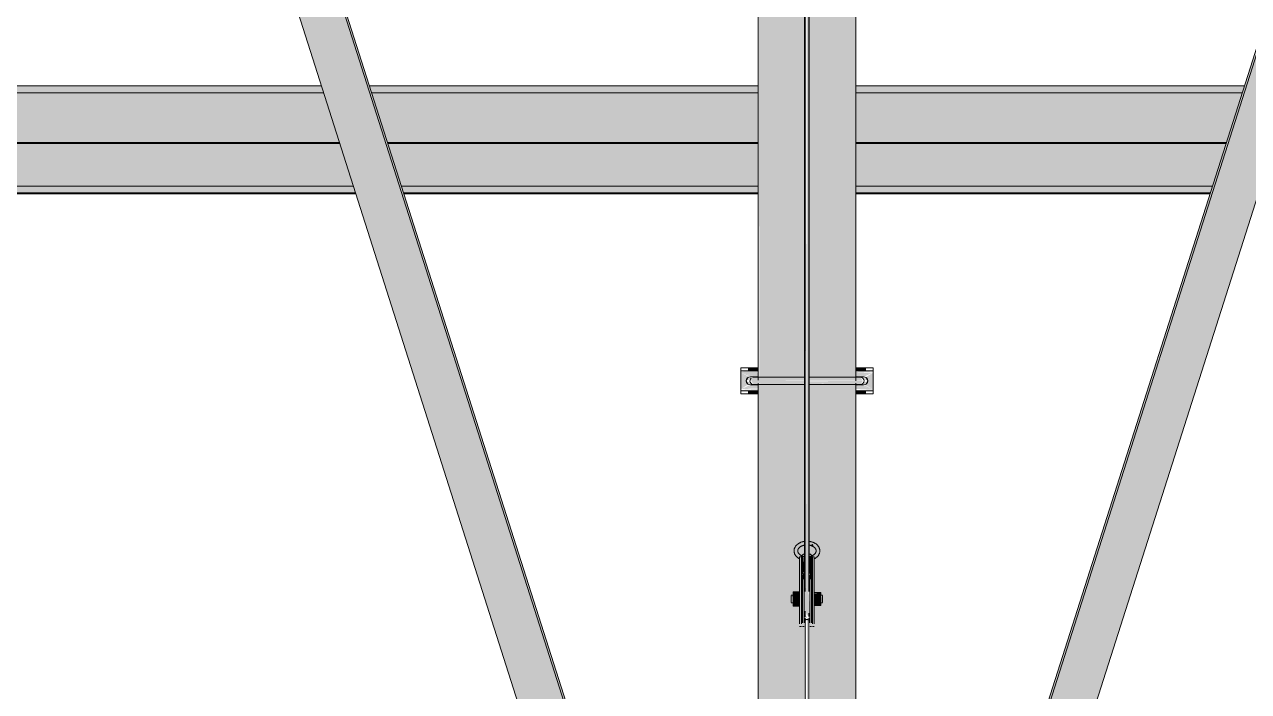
# Model space of a CAD drawing. Header units: inches. Extents: x -55396 to -733, y -290 to 853.
# Drawn here: x -12902.4 to -12819.2, y 203.9 to 249.2 of the extents above; entities that cross this region are included whole.
import ezdxf

# ---------------------------------------------------------------- set-up
doc = ezdxf.new("R2010")
doc.units = ezdxf.units.IN
doc.header["$MEASUREMENT"] = 0
doc.layers.add('Q-SPCQ', color=91, linetype='Continuous', lineweight=9)
doc.layers.add('S-BEAM', color=12, linetype='Continuous', lineweight=9)

# ---------------------------------------------------------------- blocks, each defined once
blk = doc.blocks.new('Basketball_Backstop-Performance_Sports_Systems-3103-Ceiling_Hung - 27_-0_ to 27_-11 7_8_-706978-Section 6')
at = {"layer": 'Q-SPCQ'}
h = blk.add_hatch(color=256, dxfattribs=at)
h.paths.add_polyline_path([(-24959.822, 157.563), (-24959.822, 160.188), (-24962.542, 160.188), (-24961.705, 157.563)], flags=0)
h.paths.add_polyline_path([(-24960.72, 164.313), (-24998.053, 281.375), (-24999.622, 281.375), (-25001.045, 280.918), (-24963.858, 164.313)], flags=0)
for points in [[(-24960.72, 164.313), (-24960.587, 164.314), (-24997.919, 281.375), (-24998.053, 281.375), (-24960.721, 164.314)], [(-24952.627, 164.313), (-24952.492, 164.314), (-24915.16, 281.375), (-24915.294, 281.375), (-24952.626, 164.314)], [(-24959.934, 225.687), (-24959.919, 225.687), (-24959.934, 225.875), (-24960.607, 225.875), (-24960.607, 225.687)], [(-24952.607, 225.687), (-24952.607, 225.875), (-24953.294, 225.875), (-24953.294, 225.687)], [(-24959.934, 224.125), (-24959.919, 224.125), (-24959.934, 224.312), (-24960.607, 224.312), (-24960.607, 224.125)], [(-24952.607, 224.125), (-24952.607, 224.312), (-24953.294, 224.312), (-24953.294, 224.125)], [(-24956.987, 211.919), (-24956.987, 213.056), (-24957.112, 213.056), (-24957.112, 211.919)], [(-24956.799, 213.056), (-24956.768, 213.14), (-24956.799, 213.14)], [(-24956.112, 211.919), (-24956.112, 213.056), (-24956.237, 213.056), (-24956.237, 211.919)], [(-24956.987, 208.574), (-24956.987, 211.694), (-24957.112, 211.694), (-24957.112, 208.574)], [(-24956.799, 211.509), (-24956.799, 211.807), (-24956.924, 211.807), (-24956.924, 211.509)], [(-24956.799, 208.559), (-24956.799, 211.509), (-24956.924, 211.509), (-24956.924, 208.559)], [(-24956.299, 211.509), (-24956.299, 211.807), (-24956.424, 211.807), (-24956.424, 211.509)], [(-24956.299, 208.559), (-24956.299, 211.509), (-24956.424, 211.509), (-24956.424, 208.559)], [(-24956.237, 208.574), (-24956.112, 208.574), (-24956.112, 211.694), (-24956.237, 211.694), (-24956.237, 208.857)], [(-24957.549, 210.36), (-24957.549, 210.425), (-24957.674, 210.36)], [(-24957.112, 210.314), (-24957.112, 210.671), (-24957.549, 210.671), (-24957.549, 210.314)], [(-24956.768, 210.936), (-24956.737, 210.944), (-24956.768, 210.944)], [(-24955.674, 210.183), (-24955.674, 210.621), (-24956.112, 210.554), (-24956.112, 210.183)], [(-24957.185, 209.826), (-24957.112, 209.826), (-24957.112, 210.314), (-24957.549, 210.314), (-24957.549, 209.826)], [(-24957.112, 209.695), (-24957.112, 209.826), (-24957.549, 209.826), (-24957.549, 209.695)], [(-24956.112, 209.746), (-24955.674, 209.746), (-24955.674, 210.183), (-24956.112, 210.183), (-24956.112, 210.095)], [(-24956.612, 145.856), (-24956.503, 145.965), (-24956.487, 146.074), (-24956.549, 208.891), (-24956.612, 208.884), (-24956.612, 149.666)]]:
    blk.add_hatch(color=256, dxfattribs=at).paths.add_polyline_path(points, flags=0)
h = blk.add_hatch(color=256, dxfattribs=at)
h.paths.add_polyline_path([(-24956.487, 157.563), (-24953.391, 157.563), (-24953.407, 160.188), (-24956.487, 160.188), (-24956.487, 159.431)], flags=0)
h.paths.add_polyline_path([(-24957.248, 157.563), (-24956.737, 157.563), (-24956.737, 160.188), (-24959.822, 160.188), (-24959.806, 157.563), (-24957.464, 157.563)], flags=0)
h.paths.add_polyline_path([(-24956.799, 208.884), (-24956.737, 209.069), (-24956.799, 209.069)], flags=0)
h.paths.add_polyline_path([(-24959.806, 164.313), (-24956.737, 164.314), (-24956.799, 208.559), (-24956.924, 208.559), (-24956.987, 208.574), (-24957.112, 208.574), (-24957.112, 209.695), (-24957.549, 209.695), (-24957.549, 209.942), (-24957.674, 210.006), (-24957.674, 210.425), (-24957.549, 210.425), (-24957.464, 210.671), (-24957.112, 210.698), (-24957.112, 211.694), (-24956.987, 211.694), (-24956.987, 211.919), (-24957.112, 211.919), (-24957.112, 213.056), (-24956.799, 213.14), (-24956.768, 224.759), (-24958.263, 224.755), (-24959.919, 224.751), (-24959.886, 164.313)], flags=0)
h.paths.add_polyline_path([(-24955.516, 164.313), (-24953.294, 164.314), (-24953.333, 224.797), (-24954.362, 224.75), (-24956.455, 224.75), (-24956.424, 213.056), (-24956.112, 213.056), (-24956.112, 211.919), (-24956.237, 211.919), (-24956.237, 211.694), (-24956.112, 211.641), (-24956.112, 210.621), (-24955.674, 210.621), (-24955.614, 210.425), (-24955.549, 210.36), (-24955.614, 209.942), (-24955.674, 209.942), (-24955.749, 209.746), (-24956.112, 209.746), (-24956.127, 208.574), (-24956.237, 208.574), (-24956.299, 208.559), (-24956.424, 208.559), (-24956.356, 164.313), (-24955.614, 164.313)], flags=0)
h.paths.add_polyline_path([(-24956.987, 210.425), (-24956.924, 210.425), (-24956.987, 210.554)], flags=0)
h.paths.add_polyline_path([(-24956.299, 210.425), (-24956.237, 210.426), (-24956.299, 210.474)], flags=0)
h.paths.add_polyline_path([(-24956.799, 210.933), (-24956.768, 210.944), (-24956.799, 210.944)], flags=0)
h.paths.add_polyline_path([(-24956.17, 213.766), (-24956.391, 213.831), (-24956.202, 213.933)], flags=0)
h.paths.add_polyline_path([(-24956.799, 277.451), (-24956.768, 277.636), (-24956.799, 277.636)], flags=0)
h.paths.add_polyline_path([(-24958.98, 225.187), (-24958.496, 225.239), (-24956.768, 225.25), (-24956.799, 277.126), (-24956.924, 277.141), (-24956.987, 277.141), (-24957.112, 277.141), (-24957.112, 278.262), (-24957.549, 278.262), (-24957.549, 278.509), (-24957.674, 278.573), (-24957.674, 278.991), (-24957.549, 279.055), (-24957.464, 279.238), (-24957.112, 279.238), (-24957.112, 280.45), (-24957.549, 280.45), (-24957.549, 280.696), (-24957.674, 280.761), (-24957.674, 281.179), (-24957.549, 281.179), (-24957.549, 281.375), (-24959.919, 281.375), (-24959.844, 225.245), (-24959.059, 225.195)], flags=0)
h.paths.add_polyline_path([(-24955.124, 225.189), (-24954.95, 225.245), (-24953.294, 225.249), (-24953.294, 281.375), (-24955.674, 281.375), (-24955.614, 281.179), (-24955.549, 281.114), (-24955.614, 280.696), (-24955.674, 280.685), (-24955.754, 280.432), (-24956.112, 280.432), (-24956.112, 279.187), (-24955.674, 279.187), (-24955.614, 278.991), (-24955.549, 278.927), (-24955.614, 278.509), (-24955.674, 278.509), (-24955.749, 278.312), (-24956.112, 278.312), (-24956.112, 277.141), (-24956.237, 277.141), (-24956.299, 277.126), (-24956.424, 277.126), (-24956.455, 225.242), (-24955.222, 225.192)], flags=0)
h.paths.add_polyline_path([(-24957.518, 225.2), (-24957.912, 225.231), (-24957.735, 225.202)], flags=0)
h.paths.add_polyline_path([(-24956.799, 279.5), (-24956.763, 279.579), (-24956.799, 279.511)], flags=0)
h = blk.add_hatch(color=256, dxfattribs=at)
h.paths.add_polyline_path([(-24951.508, 157.563), (-24950.671, 160.188), (-24953.391, 160.188), (-24953.391, 157.563)], flags=0)
h.paths.add_polyline_path([(-24949.355, 164.313), (-24912.168, 280.918), (-24913.591, 281.375), (-24915.16, 281.375), (-24952.493, 164.313)], flags=0)
h = blk.add_hatch(color=256, dxfattribs=at)
h.paths.add_polyline_path([(-24956.612, 210.929), (-24956.487, 210.944), (-24956.55, 279.596), (-24956.612, 279.649), (-24956.612, 213.14)], flags=0)
h.paths.add_polyline_path([(-24956.487, 279.643), (-24956.549, 280.288), (-24956.612, 280.254), (-24956.524, 279.735), (-24956.487, 279.643)], flags=0)
h = blk.add_hatch(color=256, dxfattribs=at)
h.paths.add_polyline_path([(-24956.612, 210.929), (-24956.7, 279.574), (-24956.737, 279.489), (-24956.672, 210.944), (-24956.612, 210.929)], flags=0)
h.paths.add_polyline_path([(-24956.737, 279.643), (-24956.612, 279.951), (-24956.694, 280.013), (-24956.737, 279.749)], flags=0)
h = blk.add_hatch(color=256, dxfattribs=at)
h.paths.add_polyline_path([(-24960.013, 225.562), (-24959.919, 225.647), (-24959.934, 225.687), (-24961.107, 225.625), (-24961.107, 225.562), (-24960.523, 225.562)], flags=0)
h.paths.add_polyline_path([(-24953.2, 225.562), (-24952.107, 225.625), (-24952.107, 225.687), (-24953.294, 225.625), (-24953.273, 225.562)], flags=0)
h = blk.add_hatch(color=256, dxfattribs=at)
h.paths.add_polyline_path([(-24961.107, 224.437), (-24959.919, 224.482), (-24959.94, 224.728)], flags=0)
h.paths.add_polyline_path([(-24961.107, 224.437), (-24960.013, 224.719), (-24960.45, 224.719)], flags=0)
h.paths.add_polyline_path([(-24961.107, 224.437), (-24960.591, 224.756), (-24960.722, 224.927), (-24960.694, 225.141), (-24960.523, 225.272), (-24961.107, 225.562)], flags=0)
h.paths.add_polyline_path([(-24952.107, 225.562), (-24953.294, 225.562), (-24953.273, 225.272)], flags=0)
h.paths.add_polyline_path([(-24952.107, 224.437), (-24952.107, 225.562), (-24952.622, 225.244), (-24952.491, 225.073), (-24952.519, 224.859), (-24952.69, 224.728)], flags=0)
h.paths.add_polyline_path([(-24952.107, 224.437), (-24952.763, 224.719), (-24953.2, 224.719)], flags=0)
h.paths.add_polyline_path([(-24953.294, 224.437), (-24952.107, 224.437), (-24953.294, 224.728)], flags=0)
h.paths.add_polyline_path([(-24961.107, 225.562), (-24960.45, 225.281), (-24960.013, 225.281)], flags=0)
h.paths.add_polyline_path([(-24959.919, 225.263), (-24959.934, 225.562), (-24961.107, 225.562), (-24959.934, 225.269)], flags=0)
h.paths.add_polyline_path([(-24953.2, 225.281), (-24952.763, 225.281), (-24952.107, 225.562)], flags=0)
h = blk.add_hatch(color=256, dxfattribs=at)
h.paths.add_polyline_path([(-24952.79, 224.608), (-24952.801, 224.616), (-24953.077, 224.679)], flags=0)
h.paths.add_polyline_path([(-24952.663, 224.676), (-24952.564, 224.962), (-24952.765, 224.875), (-24952.69, 224.688)], flags=0)
h.paths.add_polyline_path([(-24960.55, 224.676), (-24960.465, 224.728), (-24960.523, 224.907), (-24960.694, 224.926), (-24960.567, 224.706)], flags=0)
h.paths.add_polyline_path([(-24959.996, 224.714), (-24959.94, 224.805), (-24959.998, 224.728)], flags=0)
h.paths.add_polyline_path([(-24960.731, 225.002), (-24960.448, 225.125), (-24960.55, 225.324), (-24960.73, 225.012)], flags=0)
h.paths.add_polyline_path([(-24952.482, 225.002), (-24952.591, 225.199), (-24952.69, 225.312), (-24952.748, 225.272), (-24952.69, 225.093), (-24952.491, 225.006)], flags=0)
h.paths.add_polyline_path([(-24960.144, 225.315), (-24960.136, 225.321), (-24960.412, 225.384)], flags=0)
h = blk.add_hatch(color=256, dxfattribs=at)
h.paths.add_polyline_path([(-24952.965, 225), (-24952.818, 225), (-24952.96, 225.231), (-24953.928, 225.234), (-24956.455, 225.242), (-24956.455, 225), (-24953.198, 225)], flags=0)
h.paths.add_polyline_path([(-24960.395, 225), (-24956.768, 225.035), (-24956.768, 225.249), (-24960.357, 225.217)], flags=0)
h = blk.add_hatch(color=256, dxfattribs=at)
h.paths.add_polyline_path([(-24954.417, 224.75), (-24952.967, 224.77), (-24952.818, 225), (-24956.455, 224.965), (-24956.455, 224.751), (-24955.458, 224.76)], flags=0)
h.paths.add_polyline_path([(-24958.796, 224.75), (-24956.768, 224.798), (-24956.768, 225), (-24960.395, 225), (-24960.247, 224.77), (-24959.934, 224.804), (-24958.843, 224.75)], flags=0)
h.paths.add_polyline_path([(-24955.458, 224.76), (-24955.614, 224.797), (-24954.971, 224.793)], flags=0)
h = blk.add_hatch(color=256, dxfattribs=at)
h.paths.add_polyline_path([(-24959.919, 224.312), (-24959.934, 224.437), (-24961.107, 224.375), (-24961.107, 224.312), (-24959.934, 224.312)], flags=0)
h.paths.add_polyline_path([(-24952.607, 224.312), (-24952.107, 224.375), (-24952.107, 224.437), (-24953.294, 224.372), (-24953.294, 224.312)], flags=0)
h = blk.add_hatch(color=256, dxfattribs=at)
h.paths.add_polyline_path([(-24956.17, 213.766), (-24956.202, 213.933), (-24956.391, 213.831)], flags=0)
h.paths.add_polyline_path([(-24956.833, 213.831), (-24956.768, 213.85), (-24956.768, 213.965)], flags=0)
h = blk.add_hatch(color=256, dxfattribs=at)
h.paths.add_polyline_path([(-24956.455, 212.083), (-24956.237, 212.083), (-24956.237, 213.056), (-24956.457, 213.056), (-24956.455, 212.92)], flags=0)
h.paths.add_polyline_path([(-24956.776, 212.083), (-24956.768, 212.083), (-24956.853, 213.056), (-24956.987, 213.056), (-24956.946, 212.083), (-24956.805, 212.083)], flags=0)
h = blk.add_hatch(color=256, dxfattribs=at)
h.paths.add_polyline_path([(-24956.799, 211.641), (-24956.768, 211.641), (-24956.854, 212.083), (-24956.987, 212.061), (-24956.924, 211.807), (-24956.799, 211.807)], flags=0)
h.paths.add_polyline_path([(-24956.299, 211.641), (-24956.237, 211.694), (-24956.277, 212.083), (-24956.455, 212.083), (-24956.396, 211.807), (-24956.299, 211.807), (-24956.299, 211.694)], flags=0)
h = blk.add_hatch(color=256, dxfattribs=at)
h.paths.add_polyline_path([(-24956.424, 208.884), (-24956.522, 209.061), (-24956.522, 208.889), (-24956.469, 208.886)], flags=0)
h.paths.add_polyline_path([(-24956.799, 208.884), (-24956.612, 208.894), (-24956.676, 209.069)], flags=0)
h.paths.add_polyline_path([(-24956.522, 209.061), (-24956.447, 209.161), (-24956.424, 209.246), (-24956.504, 210.941), (-24956.799, 210.933), (-24956.799, 209.433), (-24956.701, 209.322), (-24956.612, 209.066), (-24956.548, 209.062)], flags=0)
h = blk.add_hatch(color=256, dxfattribs=at)
h.paths.add_polyline_path([(-24955.549, 209.942), (-24955.614, 210.36), (-24955.674, 210.305), (-24955.614, 209.942)], flags=0)
h.paths.add_polyline_path([(-24956.299, 209.942), (-24956.237, 210.006), (-24956.299, 209.958)], flags=0)
h.paths.add_polyline_path([(-24957.549, 209.942), (-24957.549, 210.36), (-24957.674, 210.308), (-24957.674, 209.942)], flags=0)
h = blk.add_hatch(color=256, dxfattribs=at)
h.paths.add_polyline_path([(-24956.612, 145.856), (-24956.676, 208.891), (-24956.737, 208.884), (-24956.67, 145.882), (-24956.64, 145.862)], flags=0)
h.paths.add_polyline_path([(-24956.737, 208.977), (-24956.676, 209.069), (-24956.737, 209.069)], flags=0)
for p, q in [((-24998.053, 281.375), (-24960.721, 164.314)), ((-24960.587, 164.314), (-24997.919, 281.375)), ((-24959.919, 281.375), (-24959.919, 225.045)), ((-24953.294, 224.989), (-24953.294, 281.375)), ((-24915.294, 281.375), (-24952.626, 164.314)), ((-24915.16, 281.375), (-24952.492, 164.314)), ((-25001.045, 280.918), (-24963.858, 164.314)), ((-24912.168, 280.918), (-24949.355, 164.314)), ((-24956.737, 279.542), (-24956.737, 210.698)), ((-24956.487, 210.698), (-24956.487, 279.542)), ((-24956.768, 277.965), (-24956.768, 211.459)), ((-24956.455, 210.936), (-24956.455, 277.835)), ((-24961.107, 225.875), (-24961.107, 225.687)), ((-24961.107, 225.875), (-24961.107, 225.719)), ((-24961.107, 225.875), (-24960.607, 225.875)), ((-24961.107, 225.562), (-24961.107, 225.687)), ((-24960.607, 225.687), (-24961.107, 225.687)), ((-24961.107, 224.437), (-24961.107, 225.562)), ((-24960.607, 225.875), (-24959.934, 225.875)), ((-24959.934, 225.687), (-24960.607, 225.687)), ((-24953.294, 225.875), (-24952.607, 225.875)), ((-24952.607, 225.687), (-24953.294, 225.687)), ((-24952.607, 225.875), (-24952.107, 225.875)), ((-24952.107, 225.687), (-24952.607, 225.687)), ((-24952.107, 225.687), (-24952.107, 225.875)), ((-24952.107, 225.719), (-24952.107, 225.875)), ((-24952.107, 225.687), (-24952.107, 225.562)), ((-24952.107, 225.562), (-24952.107, 224.437)), ((-24960.595, 225.246), (-24960.734, 225.004)), ((-24960.734, 224.996), (-24960.595, 224.754)), ((-24960.45, 225.281), (-24960.013, 225.281)), ((-24960.013, 224.719), (-24960.45, 224.719)), ((-24959.919, 224.839), (-24959.919, 164.314)), ((-24953.294, 164.314), (-24953.294, 224.839)), ((-24953.2, 225.281), (-24952.763, 225.281)), ((-24952.763, 224.719), (-24953.2, 224.719)), ((-24952.479, 225.004), (-24952.618, 225.246)), ((-24952.618, 224.754), (-24952.479, 224.996)), ((-24961.107, 224.312), (-24961.107, 224.437)), ((-24961.107, 224.312), (-24961.107, 224.125)), ((-24961.107, 224.312), (-24960.607, 224.312)), ((-24961.107, 224.281), (-24961.107, 224.125)), ((-24960.607, 224.125), (-24961.107, 224.125)), ((-24960.607, 224.312), (-24959.934, 224.312)), ((-24959.934, 224.125), (-24960.607, 224.125)), ((-24953.294, 224.312), (-24952.607, 224.312)), ((-24952.607, 224.125), (-24953.294, 224.125)), ((-24952.607, 224.312), (-24952.107, 224.312)), ((-24952.107, 224.125), (-24952.607, 224.125)), ((-24952.107, 224.437), (-24952.107, 224.312)), ((-24952.107, 224.125), (-24952.107, 224.312)), ((-24952.107, 224.125), (-24952.107, 224.281)), ((-24957.112, 211.919), (-24957.112, 213.056)), ((-24957.112, 213.056), (-24956.987, 213.056)), ((-24956.987, 213.056), (-24956.987, 211.919)), ((-24956.987, 213.056), (-24956.746, 213.056)), ((-24956.503, 213.056), (-24956.237, 213.056)), ((-24956.237, 211.919), (-24956.237, 213.056)), ((-24956.237, 213.056), (-24956.112, 213.056)), ((-24956.112, 213.056), (-24956.112, 211.919)), ((-24956.746, 212.083), (-24956.987, 212.083)), ((-24956.799, 212.058), (-24956.924, 212.058)), ((-24956.237, 212.083), (-24956.477, 212.083)), ((-24956.299, 212.058), (-24956.424, 212.058)), ((-24957.112, 208.491), (-24957.112, 211.919)), ((-24956.987, 211.694), (-24956.987, 211.919)), ((-24956.987, 211.919), (-24956.987, 208.491)), ((-24956.924, 211.509), (-24956.924, 211.807)), ((-24956.924, 208.559), (-24956.924, 211.509)), ((-24956.799, 211.807), (-24956.799, 211.509)), ((-24956.799, 211.509), (-24956.799, 208.559)), ((-24956.768, 211.368), (-24956.768, 210.936)), ((-24956.424, 211.509), (-24956.424, 211.807)), ((-24956.424, 208.559), (-24956.424, 211.509)), ((-24956.299, 211.807), (-24956.299, 211.509)), ((-24956.299, 211.509), (-24956.299, 208.559)), ((-24956.237, 211.694), (-24956.237, 211.919)), ((-24956.237, 208.491), (-24956.237, 211.919)), ((-24956.112, 211.919), (-24956.112, 208.491)), ((-24957.112, 210.433), (-24957.674, 210.433)), ((-24957.674, 210.36), (-24957.674, 210.425)), ((-24957.549, 210.314), (-24957.549, 210.671)), ((-24957.549, 210.671), (-24957.112, 210.671)), ((-24956.112, 210.621), (-24955.674, 210.621)), ((-24955.549, 210.433), (-24956.112, 210.433)), ((-24955.674, 210.621), (-24955.674, 210.183)), ((-24955.549, 210.425), (-24955.549, 210.36)), ((-24957.674, 209.942), (-24957.674, 210.36)), ((-24957.674, 209.933), (-24957.112, 209.933)), ((-24957.549, 209.826), (-24957.549, 210.314)), ((-24957.549, 210.314), (-24957.112, 210.314)), ((-24957.549, 209.695), (-24957.549, 209.826)), ((-24957.112, 209.826), (-24957.549, 209.826)), ((-24957.549, 209.695), (-24957.112, 209.695)), ((-24955.674, 210.183), (-24956.112, 210.183)), ((-24956.112, 209.933), (-24955.549, 209.933)), ((-24956.112, 209.746), (-24955.674, 209.746)), ((-24955.674, 210.183), (-24955.674, 209.746)), ((-24955.549, 210.36), (-24955.549, 209.942)), ((-24956.737, 209.362), (-24956.737, 208.977)), ((-24956.737, 208.887), (-24956.737, 145.456)), ((-24956.487, 208.997), (-24956.487, 209.226)), ((-24956.487, 145.456), (-24956.487, 208.887)), ((-24957.112, 208.308), (-24956.987, 208.308)), ((-24956.924, 208.308), (-24956.799, 208.308)), ((-24956.424, 208.308), (-24956.299, 208.308)), ((-24956.237, 208.308), (-24956.112, 208.308))]:
    blk.add_line(p, q, dxfattribs=at)
at = {"layer": 'Q-SPCQ', "flags": 128}
for points in [[(-24956.742, 225.25), (-24956.857, 225.25), (-24957.002, 225.25), (-24957.145, 225.25), (-24957.288, 225.25), (-24957.43, 225.25), (-24957.571, 225.25), (-24957.71, 225.25), (-24957.847, 225.25), (-24957.982, 225.25), (-24958.115, 225.25), (-24958.246, 225.25), (-24958.374, 225.25), (-24958.499, 225.25), (-24958.621, 225.25), (-24958.74, 225.25), (-24958.855, 225.25), (-24958.967, 225.25), (-24959.075, 225.25), (-24959.18, 225.25), (-24959.28, 225.25), (-24959.375, 225.25), (-24959.467, 225.25), (-24959.553, 225.25), (-24959.636, 225.25), (-24959.713, 225.25), (-24959.785, 225.25), (-24959.852, 225.25), (-24959.914, 225.25), (-24959.971, 225.25), (-24960.022, 225.25), (-24960.068, 225.25), (-24960.108, 225.25), (-24960.143, 225.25), (-24960.172, 225.25), (-24960.195, 225.25), (-24960.213, 225.25), (-24960.225, 225.25), (-24960.231, 225.25), (-24960.232, 225.25)], [(-24960.232, 224.75), (-24960.229, 224.75), (-24960.22, 224.75), (-24960.205, 224.75), (-24960.185, 224.75), (-24960.159, 224.75), (-24960.128, 224.75), (-24960.09, 224.75), (-24960.048, 224.75), (-24959.999, 224.75), (-24959.945, 224.75), (-24959.886, 224.75), (-24959.822, 224.75), (-24959.752, 224.75), (-24959.678, 224.75), (-24959.598, 224.75), (-24959.514, 224.75), (-24959.425, 224.75), (-24959.332, 224.75), (-24959.234, 224.75), (-24959.132, 224.75), (-24959.026, 224.75), (-24958.916, 224.75), (-24958.803, 224.75), (-24958.686, 224.75), (-24958.565, 224.75), (-24958.442, 224.75), (-24958.315, 224.75), (-24958.186, 224.75), (-24958.054, 224.75), (-24957.92, 224.75), (-24957.784, 224.75), (-24957.646, 224.75), (-24957.506, 224.75), (-24957.365, 224.75), (-24957.223, 224.75), (-24957.079, 224.75), (-24956.935, 224.75), (-24956.791, 224.75)], [(-24956.482, 224.75), (-24956.356, 224.75), (-24956.211, 224.75), (-24956.068, 224.75), (-24955.925, 224.75), (-24955.783, 224.75), (-24955.642, 224.75), (-24955.503, 224.75), (-24955.366, 224.75), (-24955.231, 224.75), (-24955.098, 224.75), (-24954.967, 224.75), (-24954.839, 224.75), (-24954.714, 224.75), (-24954.592, 224.75), (-24954.473, 224.75), (-24954.358, 224.75), (-24954.246, 224.75), (-24954.138, 224.75), (-24954.034, 224.75), (-24953.933, 224.75), (-24953.838, 224.75), (-24953.746, 224.75), (-24953.66, 224.75), (-24953.578, 224.75), (-24953.5, 224.75), (-24953.428, 224.75), (-24953.361, 224.75), (-24953.299, 224.75), (-24953.242, 224.75), (-24953.191, 224.75), (-24953.145, 224.75), (-24953.105, 224.75), (-24953.07, 224.75), (-24953.041, 224.75), (-24953.018, 224.75), (-24953, 224.75), (-24952.988, 224.75), (-24952.982, 224.75), (-24952.982, 224.75)], [(-24952.982, 225.25), (-24952.984, 225.25), (-24952.993, 225.25), (-24953.008, 225.25), (-24953.028, 225.25), (-24953.054, 225.25), (-24953.085, 225.25), (-24953.123, 225.25), (-24953.166, 225.25), (-24953.214, 225.25), (-24953.268, 225.25), (-24953.327, 225.25), (-24953.391, 225.25), (-24953.461, 225.25), (-24953.535, 225.25), (-24953.615, 225.25), (-24953.699, 225.25), (-24953.788, 225.25), (-24953.881, 225.25), (-24953.979, 225.25), (-24954.081, 225.25), (-24954.187, 225.25), (-24954.297, 225.25), (-24954.41, 225.25), (-24954.528, 225.25), (-24954.648, 225.25), (-24954.771, 225.25), (-24954.898, 225.25), (-24955.027, 225.25), (-24955.159, 225.25), (-24955.293, 225.25), (-24955.429, 225.25), (-24955.567, 225.25), (-24955.707, 225.25), (-24955.848, 225.25), (-24955.99, 225.25), (-24956.134, 225.25), (-24956.278, 225.25), (-24956.422, 225.25)], [(-24956.769, 214.098), (-24956.802, 214.093), (-24956.835, 214.087), (-24956.867, 214.081), (-24956.899, 214.073), (-24956.931, 214.064), (-24956.962, 214.055), (-24956.993, 214.044), (-24957.023, 214.033), (-24957.053, 214.02), (-24957.082, 214.007), (-24957.11, 213.993), (-24957.138, 213.978), (-24957.165, 213.963), (-24957.191, 213.946), (-24957.217, 213.929), (-24957.241, 213.911), (-24957.265, 213.892), (-24957.287, 213.872), (-24957.309, 213.851), (-24957.33, 213.83), (-24957.35, 213.808), (-24957.368, 213.785), (-24957.385, 213.762), (-24957.402, 213.737), (-24957.416, 213.713), (-24957.43, 213.687), (-24957.442, 213.661), (-24957.453, 213.635), (-24957.462, 213.608), (-24957.47, 213.581), (-24957.477, 213.553), (-24957.482, 213.525), (-24957.485, 213.497), (-24957.486, 213.469), (-24957.487, 213.453)], [(-24957.237, 213.453), (-24957.236, 213.468), (-24957.235, 213.482), (-24957.233, 213.496), (-24957.23, 213.51), (-24957.227, 213.524), (-24957.222, 213.539), (-24957.217, 213.553), (-24957.21, 213.567), (-24957.203, 213.582), (-24957.195, 213.596), (-24957.186, 213.61), (-24957.176, 213.624), (-24957.165, 213.638), (-24957.154, 213.652), (-24957.141, 213.666), (-24957.127, 213.68), (-24957.113, 213.693), (-24957.097, 213.706), (-24957.081, 213.718), (-24957.063, 213.731), (-24957.045, 213.743), (-24957.026, 213.754), (-24957.007, 213.765), (-24956.986, 213.776), (-24956.965, 213.786), (-24956.943, 213.795), (-24956.921, 213.804), (-24956.898, 213.813), (-24956.874, 213.82), (-24956.85, 213.827), (-24956.826, 213.834), (-24956.801, 213.839), (-24956.776, 213.844)], [(-24955.737, 213.453), (-24955.737, 213.482), (-24955.74, 213.51), (-24955.744, 213.538), (-24955.749, 213.566), (-24955.756, 213.593), (-24955.765, 213.62), (-24955.775, 213.647), (-24955.787, 213.673), (-24955.799, 213.699), (-24955.814, 213.724), (-24955.829, 213.749), (-24955.846, 213.772), (-24955.864, 213.796), (-24955.883, 213.818), (-24955.903, 213.84), (-24955.924, 213.861), (-24955.946, 213.881), (-24955.969, 213.9), (-24955.993, 213.919), (-24956.018, 213.937), (-24956.044, 213.954), (-24956.071, 213.97), (-24956.098, 213.985), (-24956.126, 214), (-24956.155, 214.014), (-24956.184, 214.026), (-24956.214, 214.038), (-24956.244, 214.049), (-24956.275, 214.059), (-24956.307, 214.068), (-24956.339, 214.076), (-24956.371, 214.084), (-24956.403, 214.09), (-24956.436, 214.096), (-24956.469, 214.1)], [(-24956.462, 213.847), (-24956.436, 213.842), (-24956.411, 213.837), (-24956.386, 213.831), (-24956.362, 213.824), (-24956.338, 213.817), (-24956.315, 213.809), (-24956.292, 213.8), (-24956.27, 213.791), (-24956.248, 213.781), (-24956.227, 213.771), (-24956.207, 213.76), (-24956.188, 213.749), (-24956.17, 213.737), (-24956.152, 213.725), (-24956.135, 213.713), (-24956.119, 213.7), (-24956.104, 213.687), (-24956.09, 213.673), (-24956.077, 213.66), (-24956.064, 213.646), (-24956.053, 213.632), (-24956.042, 213.618), (-24956.033, 213.603), (-24956.024, 213.589), (-24956.017, 213.575), (-24956.01, 213.561), (-24956.004, 213.546), (-24955.999, 213.532), (-24955.995, 213.518), (-24955.992, 213.504), (-24955.989, 213.489), (-24955.988, 213.475), (-24955.987, 213.461), (-24955.987, 213.453)], [(-24957.487, 213.453), (-24957.486, 213.425), (-24957.483, 213.397), (-24957.479, 213.369), (-24957.474, 213.341), (-24957.467, 213.314), (-24957.458, 213.286), (-24957.448, 213.26), (-24957.437, 213.234), (-24957.424, 213.208), (-24957.41, 213.183), (-24957.394, 213.158), (-24957.378, 213.134), (-24957.36, 213.111), (-24957.341, 213.089), (-24957.32, 213.067), (-24957.299, 213.046), (-24957.277, 213.026), (-24957.254, 213.006), (-24957.23, 212.988), (-24957.205, 212.97), (-24957.179, 212.953), (-24957.153, 212.937), (-24957.125, 212.921)], [(-24956.762, 213.06), (-24956.787, 213.065), (-24956.812, 213.07), (-24956.837, 213.076), (-24956.861, 213.083), (-24956.885, 213.09), (-24956.909, 213.098), (-24956.931, 213.107), (-24956.954, 213.116), (-24956.975, 213.126), (-24956.996, 213.136), (-24957.016, 213.147), (-24957.035, 213.158), (-24957.054, 213.17), (-24957.071, 213.182), (-24957.088, 213.194), (-24957.104, 213.207), (-24957.119, 213.22), (-24957.134, 213.234), (-24957.147, 213.247), (-24957.159, 213.261), (-24957.17, 213.275), (-24957.181, 213.289), (-24957.19, 213.303), (-24957.199, 213.318), (-24957.207, 213.332), (-24957.213, 213.346), (-24957.219, 213.361), (-24957.224, 213.375), (-24957.228, 213.389), (-24957.232, 213.403), (-24957.234, 213.417), (-24957.236, 213.432), (-24957.237, 213.446), (-24957.237, 213.453)], [(-24955.987, 213.453), (-24955.987, 213.439), (-24955.988, 213.425), (-24955.99, 213.411), (-24955.993, 213.397), (-24955.997, 213.383), (-24956.001, 213.368), (-24956.007, 213.354), (-24956.013, 213.34), (-24956.02, 213.325), (-24956.028, 213.311), (-24956.037, 213.297), (-24956.047, 213.283), (-24956.058, 213.269), (-24956.07, 213.255), (-24956.082, 213.241), (-24956.096, 213.227), (-24956.111, 213.214), (-24956.126, 213.201), (-24956.143, 213.188), (-24956.16, 213.176), (-24956.178, 213.164), (-24956.197, 213.153), (-24956.217, 213.142), (-24956.237, 213.131), (-24956.258, 213.121), (-24956.28, 213.112), (-24956.302, 213.103), (-24956.325, 213.094), (-24956.349, 213.087), (-24956.373, 213.08), (-24956.398, 213.073), (-24956.423, 213.068), (-24956.448, 213.063)], [(-24956.113, 212.914), (-24956.085, 212.928), (-24956.058, 212.944), (-24956.032, 212.961), (-24956.007, 212.978), (-24955.982, 212.996), (-24955.959, 213.015), (-24955.936, 213.035), (-24955.914, 213.056), (-24955.893, 213.077), (-24955.874, 213.099), (-24955.855, 213.122), (-24955.838, 213.145), (-24955.822, 213.169), (-24955.807, 213.194), (-24955.793, 213.22), (-24955.781, 213.246), (-24955.77, 213.272), (-24955.761, 213.299), (-24955.753, 213.326), (-24955.747, 213.354), (-24955.742, 213.382), (-24955.739, 213.41), (-24955.737, 213.438), (-24955.737, 213.453)], [(-24956.799, 211.683), (-24956.794, 211.676), (-24956.789, 211.668), (-24956.784, 211.661), (-24956.778, 211.655), (-24956.773, 211.648), (-24956.766, 211.642), (-24956.76, 211.636), (-24956.753, 211.63), (-24956.747, 211.624), (-24956.739, 211.619)], [(-24956.484, 211.619), (-24956.477, 211.624), (-24956.47, 211.63), (-24956.463, 211.636), (-24956.457, 211.642), (-24956.451, 211.648), (-24956.445, 211.655), (-24956.439, 211.662), (-24956.434, 211.669), (-24956.429, 211.676), (-24956.424, 211.683)], [(-24956.424, 208.683), (-24956.429, 208.69), (-24956.434, 208.698), (-24956.439, 208.705), (-24956.445, 208.711), (-24956.451, 208.718), (-24956.457, 208.724), (-24956.463, 208.73), (-24956.47, 208.736), (-24956.477, 208.742), (-24956.484, 208.747), (-24956.491, 208.752), (-24956.499, 208.757), (-24956.506, 208.761), (-24956.514, 208.765), (-24956.522, 208.769), (-24956.53, 208.772), (-24956.538, 208.775), (-24956.547, 208.778), (-24956.555, 208.781), (-24956.564, 208.783), (-24956.572, 208.784), (-24956.581, 208.786), (-24956.59, 208.787), (-24956.599, 208.788), (-24956.607, 208.788), (-24956.616, 208.788), (-24956.625, 208.788), (-24956.634, 208.787), (-24956.642, 208.786), (-24956.651, 208.784), (-24956.66, 208.783), (-24956.668, 208.78), (-24956.677, 208.778), (-24956.685, 208.775), (-24956.693, 208.772), (-24956.701, 208.769), (-24956.709, 208.765), (-24956.717, 208.761), (-24956.725, 208.757), (-24956.732, 208.752), (-24956.74, 208.747), (-24956.747, 208.742), (-24956.753, 208.736), (-24956.76, 208.73), (-24956.766, 208.724), (-24956.773, 208.718), (-24956.778, 208.711), (-24956.784, 208.705), (-24956.789, 208.698), (-24956.794, 208.69), (-24956.799, 208.683)]]:
    blk.add_lwpolyline(points, dxfattribs=at)
at = {"layer": 'Q-SPCQ'}
for centre, radius, start, end in [((-24960.45, 225), 0.281, 90, 270), ((-24960.232, 225), 0.25, 135, 270), ((-24960.232, 225), 0.25, 90, 105), ((-24960.232, 225), 0.25, 75, 90), ((-24960.232, 225), 0.25, 270, 285), ((-24960.013, 225), 0.281, 73.64014, 90), ((-24960.013, 225), 0.281, 270, 286.35986), ((-24953.2, 225), 0.281, 90, 105), ((-24953.2, 225), 0.281, 255, 270), ((-24952.982, 225), 0.25, 255, 270), ((-24952.982, 225), 0.25, 270, 90), ((-24952.763, 225), 0.281, 270, 90)]:
    blk.add_arc(centre, radius, start, end, dxfattribs=at)
for start_param, end_param in [(2.094395, 2.879793), (0.261799, 1.047198)]:
    blk.add_ellipse((-24956.612, 213.011), major_axis=(0.375, 0), ratio=0.707107, start_param=start_param, end_param=end_param, dxfattribs=at)
blk = doc.blocks.new('Girt_Z - 10_D-V414-Section 6')
at = {"layer": 'S-BEAM'}
h = blk.add_hatch(color=256, dxfattribs=at)
h.paths.add_polyline_path([(-25396.89, 244.563), (-25117.39, 244.563), (-25117.39, 245.045), (-25396.89, 245.045)], flags=0)
h.paths.add_polyline_path([(-24677.948, 244.563), (-24598.165, 244.563), (-24597.721, 245.045), (-24758.57, 245.045), (-24758.043, 244.563), (-24678.045, 244.563)], flags=0)
h.paths.add_polyline_path([(-26265.39, 244.563), (-25985.89, 244.563), (-25985.89, 245.045), (-26265.39, 245.045)], flags=0)
h.paths.add_polyline_path([(-25107.39, 244.563), (-24989.451, 244.563), (-24989.604, 245.045), (-25107.39, 245.045)], flags=0)
h.paths.add_polyline_path([(-24759.465, 244.563), (-24759.91, 245.045), (-24817.89, 245.045), (-24817.89, 244.563), (-24774.178, 244.563)], flags=0)
h.paths.add_polyline_path([(-25975.89, 244.563), (-25696.39, 244.563), (-25696.39, 245.045), (-25975.89, 245.045)], flags=0)
h.paths.add_polyline_path([(-24596.805, 244.563), (-24538.39, 244.563), (-24538.39, 245.045), (-24596.361, 245.045)], flags=0)
h.paths.add_polyline_path([(-24986.179, 244.563), (-24959.919, 244.563), (-24959.919, 245.045), (-24986.333, 245.045)], flags=0)
h.paths.add_polyline_path([(-25686.39, 244.563), (-25655.018, 244.563), (-25655.172, 245.045), (-25686.39, 245.045)], flags=0)
h.paths.add_polyline_path([(-24953.294, 244.563), (-24927.034, 244.563), (-24926.88, 245.045), (-24953.294, 245.045)], flags=0)
h.paths.add_polyline_path([(-24528.39, 244.563), (-24248.89, 244.563), (-24248.89, 245.045), (-24528.39, 245.045)], flags=0)
h.paths.add_polyline_path([(-25406.89, 244.563), (-25406.89, 245.045), (-25589.176, 245.045), (-25589.33, 244.563), (-25534.481, 244.563)], flags=0)
h.paths.add_polyline_path([(-25651.747, 244.563), (-25625.486, 244.563), (-25625.486, 245.045), (-25651.9, 245.045)], flags=0)
h.paths.add_polyline_path([(-24923.763, 244.563), (-24827.89, 244.563), (-24827.89, 245.045), (-24923.609, 245.045)], flags=0)
h.paths.add_polyline_path([(-25618.861, 244.563), (-25592.601, 244.563), (-25592.447, 245.045), (-25618.861, 245.045)], flags=0)
h.paths.add_polyline_path([(-23669.89, 244.563), (-23669.89, 245.045), (-23949.39, 245.045), (-23949.39, 244.563), (-23737.4, 244.563)], flags=0)
h.paths.add_polyline_path([(-23600.126, 244.563), (-23440.165, 244.563), (-23439.721, 245.045), (-23600.57, 245.045)], flags=0)
h.paths.add_polyline_path([(-23601.465, 244.563), (-23601.91, 245.045), (-23659.89, 245.045), (-23659.89, 244.563)], flags=0)
h.paths.add_polyline_path([(-23959.39, 244.563), (-23959.39, 245.045), (-24238.89, 245.045), (-24238.89, 244.563), (-24013.874, 244.563)], flags=0)
h.paths.add_polyline_path([(-22799.39, 244.563), (-22799.39, 245.045), (-23080.89, 245.045), (-23080.89, 244.563), (-22804.301, 244.563)], flags=0)
h.paths.add_polyline_path([(-23438.805, 244.563), (-23380.39, 244.563), (-23380.39, 245.045), (-23438.361, 245.045)], flags=0)
h.paths.add_polyline_path([(-23370.39, 244.563), (-23090.89, 244.563), (-23090.89, 245.045), (-23370.39, 245.045)], flags=0)
h = blk.add_hatch(color=256, dxfattribs=at)
h.paths.add_polyline_path([(-26265.39, 241.188), (-25985.89, 241.188), (-25985.89, 244.563), (-26265.39, 244.563), (-26265.39, 242.436)], flags=0)
h.paths.add_polyline_path([(-24678.045, 241.188), (-24601.275, 241.188), (-24598.165, 244.563), (-24758.126, 244.563), (-24754.938, 241.188), (-24678.332, 241.188)], flags=0)
h.paths.add_polyline_path([(-25975.89, 241.188), (-25696.39, 241.188), (-25696.39, 244.563), (-25975.89, 244.563)], flags=0)
h.paths.add_polyline_path([(-24756.355, 241.188), (-24759.465, 244.563), (-24817.89, 244.563), (-24817.89, 241.188), (-24774.178, 241.188)], flags=0)
h.paths.add_polyline_path([(-25686.39, 241.188), (-25653.942, 241.188), (-25655.018, 244.563), (-25686.39, 244.563)], flags=0)
h.paths.add_polyline_path([(-25650.67, 241.188), (-25625.486, 241.188), (-25625.486, 244.563), (-25651.747, 244.563)], flags=0)
h.paths.add_polyline_path([(-24599.916, 241.188), (-24538.39, 241.188), (-24538.39, 244.563), (-24596.805, 244.563)], flags=0)
h.paths.add_polyline_path([(-25618.861, 241.188), (-25593.678, 241.188), (-25592.601, 244.563), (-25618.861, 244.563)], flags=0)
h.paths.add_polyline_path([(-25577.736, 241.188), (-25406.89, 241.188), (-25406.89, 244.563), (-25589.33, 244.563), (-25590.406, 241.188), (-25580.582, 241.188)], flags=0)
h.paths.add_polyline_path([(-24528.39, 241.188), (-24248.89, 241.188), (-24248.89, 244.563), (-24528.39, 244.563)], flags=0)
h.paths.add_polyline_path([(-24827.89, 241.188), (-24827.89, 244.563), (-24923.763, 244.563), (-24924.839, 241.188), (-24843.296, 241.188)], flags=0)
h.paths.add_polyline_path([(-25396.89, 241.188), (-25117.39, 241.188), (-25117.39, 244.563), (-25396.89, 244.563)], flags=0)
h.paths.add_polyline_path([(-24928.11, 241.188), (-24927.034, 244.563), (-24953.294, 244.563), (-24953.294, 241.188), (-24946.974, 241.188)], flags=0)
h.paths.add_polyline_path([(-25107.39, 241.188), (-24988.374, 241.188), (-24989.451, 244.563), (-25107.39, 244.563)], flags=0)
h.paths.add_polyline_path([(-24959.919, 241.188), (-24959.919, 244.563), (-24986.179, 244.563), (-24985.103, 241.188), (-24964.254, 241.188)], flags=0)
h.paths.add_polyline_path([(-23483.606, 241.188), (-23443.275, 241.188), (-23440.165, 244.563), (-23600.126, 244.563), (-23596.938, 241.188), (-23507.316, 241.188)], flags=0)
h.paths.add_polyline_path([(-23669.89, 241.188), (-23669.89, 244.563), (-23949.39, 244.563), (-23949.39, 241.188), (-23737.4, 241.188)], flags=0)
h.paths.add_polyline_path([(-22799.39, 241.188), (-22799.39, 244.563), (-23080.89, 244.563), (-23080.89, 241.188), (-22804.301, 241.188)], flags=0)
h.paths.add_polyline_path([(-23959.39, 241.188), (-23959.39, 244.563), (-24238.89, 244.563), (-24238.89, 241.188), (-24013.874, 241.188)], flags=0)
h.paths.add_polyline_path([(-23599.163, 241.188), (-23598.355, 241.188), (-23601.465, 244.563), (-23659.89, 244.563), (-23659.89, 241.188)], flags=0)
h.paths.add_polyline_path([(-23441.916, 241.188), (-23380.39, 241.188), (-23380.39, 244.563), (-23438.805, 244.563)], flags=0)
h.paths.add_polyline_path([(-23370.39, 241.188), (-23090.89, 241.188), (-23090.89, 244.563), (-23370.39, 244.563)], flags=0)
h = blk.add_hatch(color=256, dxfattribs=at)
h.paths.add_polyline_path([(-22799.39, 238.223), (-22799.39, 241.112), (-23080.89, 241.112), (-23080.89, 238.223), (-22804.301, 238.223)], flags=0)
h.paths.add_polyline_path([(-26260.226, 238.223), (-25985.89, 238.223), (-25985.89, 241.112), (-26265.39, 241.112), (-26265.39, 238.223)], flags=0)
h.paths.add_polyline_path([(-25975.89, 238.223), (-25696.39, 238.223), (-25696.39, 241.112), (-25975.89, 241.112)], flags=0)
h.paths.add_polyline_path([(-23090.89, 238.223), (-23090.89, 241.112), (-23370.39, 241.112), (-23370.39, 238.223), (-23184.452, 238.223)], flags=0)
h.paths.add_polyline_path([(-25686.39, 238.223), (-25652.996, 238.223), (-25653.918, 241.112), (-25686.39, 241.112)], flags=0)
h.paths.add_polyline_path([(-23380.39, 238.223), (-23380.39, 241.112), (-23441.985, 241.112), (-23444.648, 238.223), (-23391.808, 238.223)], flags=0)
h.paths.add_polyline_path([(-25649.725, 238.223), (-25625.486, 238.223), (-25625.486, 241.112), (-25650.646, 241.112)], flags=0)
h.paths.add_polyline_path([(-23446.008, 238.223), (-23443.345, 241.112), (-23596.945, 241.112), (-23594.21, 238.223), (-23448.126, 238.223)], flags=0)
h.paths.add_polyline_path([(-25618.861, 238.223), (-25594.623, 238.223), (-25593.702, 241.112), (-25618.861, 241.112)], flags=0)
h.paths.add_polyline_path([(-23595.623, 238.223), (-23598.286, 241.112), (-23659.89, 241.112), (-23659.89, 238.223), (-23599.163, 238.223)], flags=0)
h.paths.add_polyline_path([(-25577.736, 238.223), (-25406.89, 238.223), (-25406.89, 241.112), (-25590.43, 241.112), (-25591.352, 238.223), (-25580.582, 238.223)], flags=0)
h.paths.add_polyline_path([(-25396.89, 238.223), (-25117.39, 238.223), (-25117.39, 241.112), (-25396.89, 241.112)], flags=0)
h.paths.add_polyline_path([(-25107.39, 238.223), (-24987.429, 238.223), (-24988.35, 241.112), (-25107.39, 241.112)], flags=0)
h.paths.add_polyline_path([(-24984.157, 238.223), (-24959.919, 238.223), (-24959.919, 241.112), (-24985.079, 241.112)], flags=0)
h.paths.add_polyline_path([(-24953.294, 238.223), (-24929.056, 238.223), (-24928.134, 241.112), (-24953.294, 241.112)], flags=0)
h.paths.add_polyline_path([(-23669.89, 238.223), (-23669.89, 241.112), (-23949.39, 241.112), (-23949.39, 238.223), (-23737.4, 238.223)], flags=0)
h.paths.add_polyline_path([(-24925.784, 238.223), (-24827.89, 238.223), (-24827.89, 241.112), (-24924.863, 241.112)], flags=0)
h.paths.add_polyline_path([(-23959.39, 238.223), (-23959.39, 241.112), (-24238.89, 241.112), (-24238.89, 238.223), (-24013.874, 238.223)], flags=0)
h.paths.add_polyline_path([(-24817.89, 238.223), (-24753.623, 238.223), (-24756.286, 241.112), (-24817.89, 241.112)], flags=0)
h.paths.add_polyline_path([(-24248.89, 238.223), (-24248.89, 241.112), (-24528.39, 241.112), (-24528.39, 238.223), (-24290.348, 238.223)], flags=0)
h.paths.add_polyline_path([(-24707.346, 238.223), (-24604.008, 238.223), (-24601.345, 241.112), (-24754.945, 241.112), (-24752.21, 238.223), (-24707.419, 238.223)], flags=0)
h.paths.add_polyline_path([(-24538.39, 238.223), (-24538.39, 241.112), (-24599.985, 241.112), (-24602.648, 238.223), (-24566.822, 238.223)], flags=0)
h = blk.add_hatch(color=256, dxfattribs=at)
h.paths.add_polyline_path([(-22799.39, 237.774), (-22799.39, 238.223), (-23080.89, 238.223), (-23080.89, 237.774), (-22804.301, 237.774)], flags=0)
h.paths.add_polyline_path([(-26260.226, 237.774), (-25985.89, 237.774), (-25985.89, 238.223), (-26265.39, 238.223), (-26265.39, 237.774)], flags=0)
h.paths.add_polyline_path([(-25975.89, 237.774), (-25696.39, 237.774), (-25696.39, 238.223), (-25975.89, 238.223)], flags=0)
h.paths.add_polyline_path([(-23090.89, 237.774), (-23090.89, 238.223), (-23370.39, 238.223), (-23370.39, 237.774), (-23184.452, 237.774)], flags=0)
h.paths.add_polyline_path([(-25686.39, 237.774), (-25652.853, 237.774), (-25652.996, 238.223), (-25686.39, 238.223)], flags=0)
h.paths.add_polyline_path([(-23380.39, 237.774), (-23380.39, 238.223), (-23444.648, 238.223), (-23445.062, 237.774), (-23391.808, 237.774)], flags=0)
h.paths.add_polyline_path([(-25649.582, 237.774), (-25625.486, 237.774), (-25625.486, 238.223), (-25649.725, 238.223)], flags=0)
h.paths.add_polyline_path([(-23446.422, 237.774), (-23446.008, 238.223), (-23594.282, 238.223), (-23593.797, 237.774), (-23448.126, 237.774)], flags=0)
h.paths.add_polyline_path([(-25618.861, 237.774), (-25594.766, 237.774), (-25594.623, 238.223), (-25618.861, 238.223)], flags=0)
h.paths.add_polyline_path([(-23595.209, 237.774), (-23595.623, 238.223), (-23659.89, 238.223), (-23659.89, 237.774), (-23599.163, 237.774)], flags=0)
h.paths.add_polyline_path([(-25577.736, 237.774), (-25406.89, 237.774), (-25406.89, 238.223), (-25591.352, 238.223), (-25591.495, 237.774), (-25580.582, 237.774)], flags=0)
h.paths.add_polyline_path([(-25396.89, 237.774), (-25117.39, 237.774), (-25117.39, 238.223), (-25396.89, 238.223)], flags=0)
h.paths.add_polyline_path([(-25107.39, 237.774), (-24987.285, 237.774), (-24987.429, 238.223), (-25107.39, 238.223)], flags=0)
h.paths.add_polyline_path([(-24984.014, 237.774), (-24959.919, 237.774), (-24959.919, 238.223), (-24984.157, 238.223)], flags=0)
h.paths.add_polyline_path([(-24953.294, 237.774), (-24929.199, 237.774), (-24929.056, 238.223), (-24953.294, 238.223)], flags=0)
h.paths.add_polyline_path([(-23669.89, 237.774), (-23669.89, 238.223), (-23949.39, 238.223), (-23949.39, 237.774), (-23737.4, 237.774)], flags=0)
h.paths.add_polyline_path([(-24925.928, 237.774), (-24827.89, 237.774), (-24827.89, 238.223), (-24925.784, 238.223)], flags=0)
h.paths.add_polyline_path([(-23959.39, 237.774), (-23959.39, 238.223), (-24238.89, 238.223), (-24238.89, 237.774), (-24013.874, 237.774)], flags=0)
h.paths.add_polyline_path([(-24817.89, 237.774), (-24753.209, 237.774), (-24753.623, 238.223), (-24817.89, 238.223)], flags=0)
h.paths.add_polyline_path([(-24248.89, 237.774), (-24248.89, 238.223), (-24528.39, 238.223), (-24528.39, 237.774), (-24290.348, 237.774)], flags=0)
h.paths.add_polyline_path([(-24707.346, 237.774), (-24604.422, 237.774), (-24604.008, 238.223), (-24752.282, 238.223), (-24751.797, 237.774), (-24707.419, 237.774)], flags=0)
h.paths.add_polyline_path([(-24538.39, 237.774), (-24538.39, 238.223), (-24602.648, 238.223), (-24603.062, 237.774), (-24566.822, 237.774)], flags=0)
for p, q in [((-25107.39, 245.045), (-24989.604, 245.045)), ((-25107.39, 244.563), (-24989.451, 244.563)), ((-24986.333, 245.045), (-24959.919, 245.045)), ((-24986.179, 244.563), (-24959.919, 244.563)), ((-24953.294, 245.045), (-24926.88, 245.045)), ((-24953.294, 244.563), (-24927.034, 244.563)), ((-25107.39, 241.188), (-24988.374, 241.188)), ((-24985.103, 241.188), (-24959.919, 241.188)), ((-24953.294, 241.188), (-24928.11, 241.188)), ((-25107.39, 241.112), (-24988.35, 241.112)), ((-24985.079, 241.112), (-24959.919, 241.112)), ((-24953.294, 241.112), (-24928.134, 241.112)), ((-25107.39, 238.223), (-24987.429, 238.223)), ((-24984.157, 238.223), (-24959.919, 238.223)), ((-24953.294, 238.223), (-24929.056, 238.223)), ((-25107.39, 237.774), (-24987.285, 237.774)), ((-25107.39, 237.69), (-24987.259, 237.69)), ((-24984.014, 237.774), (-24959.919, 237.774)), ((-24983.987, 237.69), (-24959.919, 237.69)), ((-24953.294, 237.774), (-24929.199, 237.774)), ((-24953.294, 237.69), (-24929.226, 237.69))]:
    blk.add_line(p, q, dxfattribs=at)

msp = doc.modelspace()

# ---------------------------------------------------------------- block references
at = {"layer": 'Q-SPCQ'}
msp.add_blockref('Basketball_Backstop-Performance_Sports_Systems-3103-Ceiling_Hung - 27_-0_ to 27_-11 7_8_-706978-Section 6', (12107.393, 0), dxfattribs=at)
at = {"layer": 'S-BEAM'}
msp.add_blockref('Girt_Z - 10_D-V414-Section 6', (12107.393, 0), dxfattribs=at)

doc.saveas('drawing.dxf')
